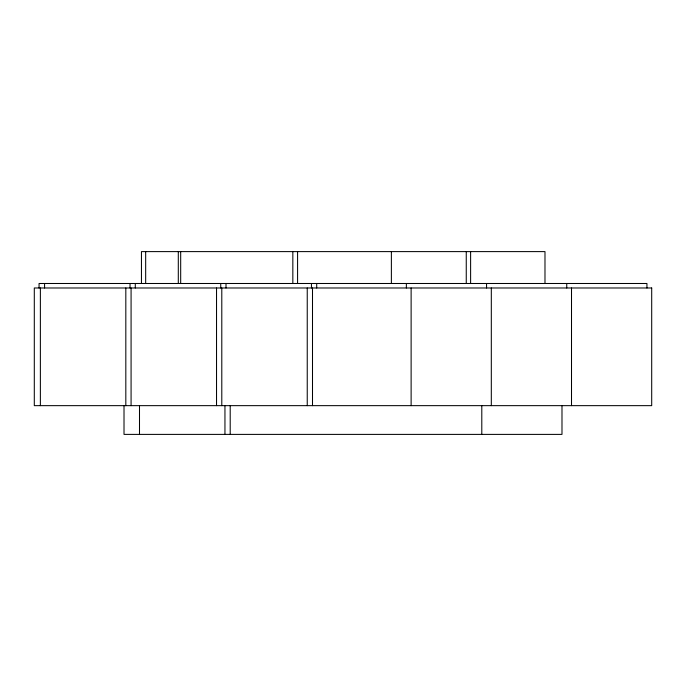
<?xml version="1.0" encoding="UTF-8"?>
<svg xmlns="http://www.w3.org/2000/svg" width="686" height="686" viewBox="0 0 686 686"><rect width="100%" height="100%" fill="white"/><g stroke="black" fill="none" stroke-linecap="round" stroke-linejoin="round"><path stroke-width="1.03" d="M646.941 287.983L646.941 283.49L39.059 283.49L39.059 287.983M571.507 287.983L571.507 405.649M566.747 283.49L566.747 287.983M561.988 405.649L561.988 434.392L124.012 434.392L124.012 405.649M544.984 283.49L544.984 251.608L141.453 251.608L141.453 283.49M491.313 287.983L491.313 405.649M486.554 283.49L486.554 287.983M481.795 405.649L481.795 434.392M470.613 251.608L470.613 283.49M466.257 251.608L466.257 283.49M411.12 287.983L411.12 405.649M406.361 283.49L406.361 287.983M391.38 251.608L391.38 283.49M316.709 283.49L316.709 287.983M312.499 287.983L312.499 405.649M311.453 283.49L311.453 287.983M307.242 287.983L307.242 405.649M297.578 251.608L297.578 283.49M292.836 251.608L292.836 283.49M230.204 405.649L230.204 434.392M226.003 283.49L226.003 287.983M224.948 405.649L224.948 434.392M221.792 287.983L221.792 405.649M220.738 283.49L220.738 287.983M216.536 287.983L216.536 405.649M180.684 251.608L180.684 283.49M178.3 251.608L178.3 283.49M145.672 251.608L145.672 283.49M139.498 405.649L139.498 434.392M135.288 283.49L135.288 287.983M131.077 287.983L131.077 405.649M130.031 283.49L130.031 287.983M125.821 287.983L125.821 405.649M44.573 283.49L44.573 287.983M40.371 287.983L40.371 405.649M651.7 287.983L34.3 287.983L34.3 405.649L651.7 405.649L651.7 287.983"/></g></svg>
